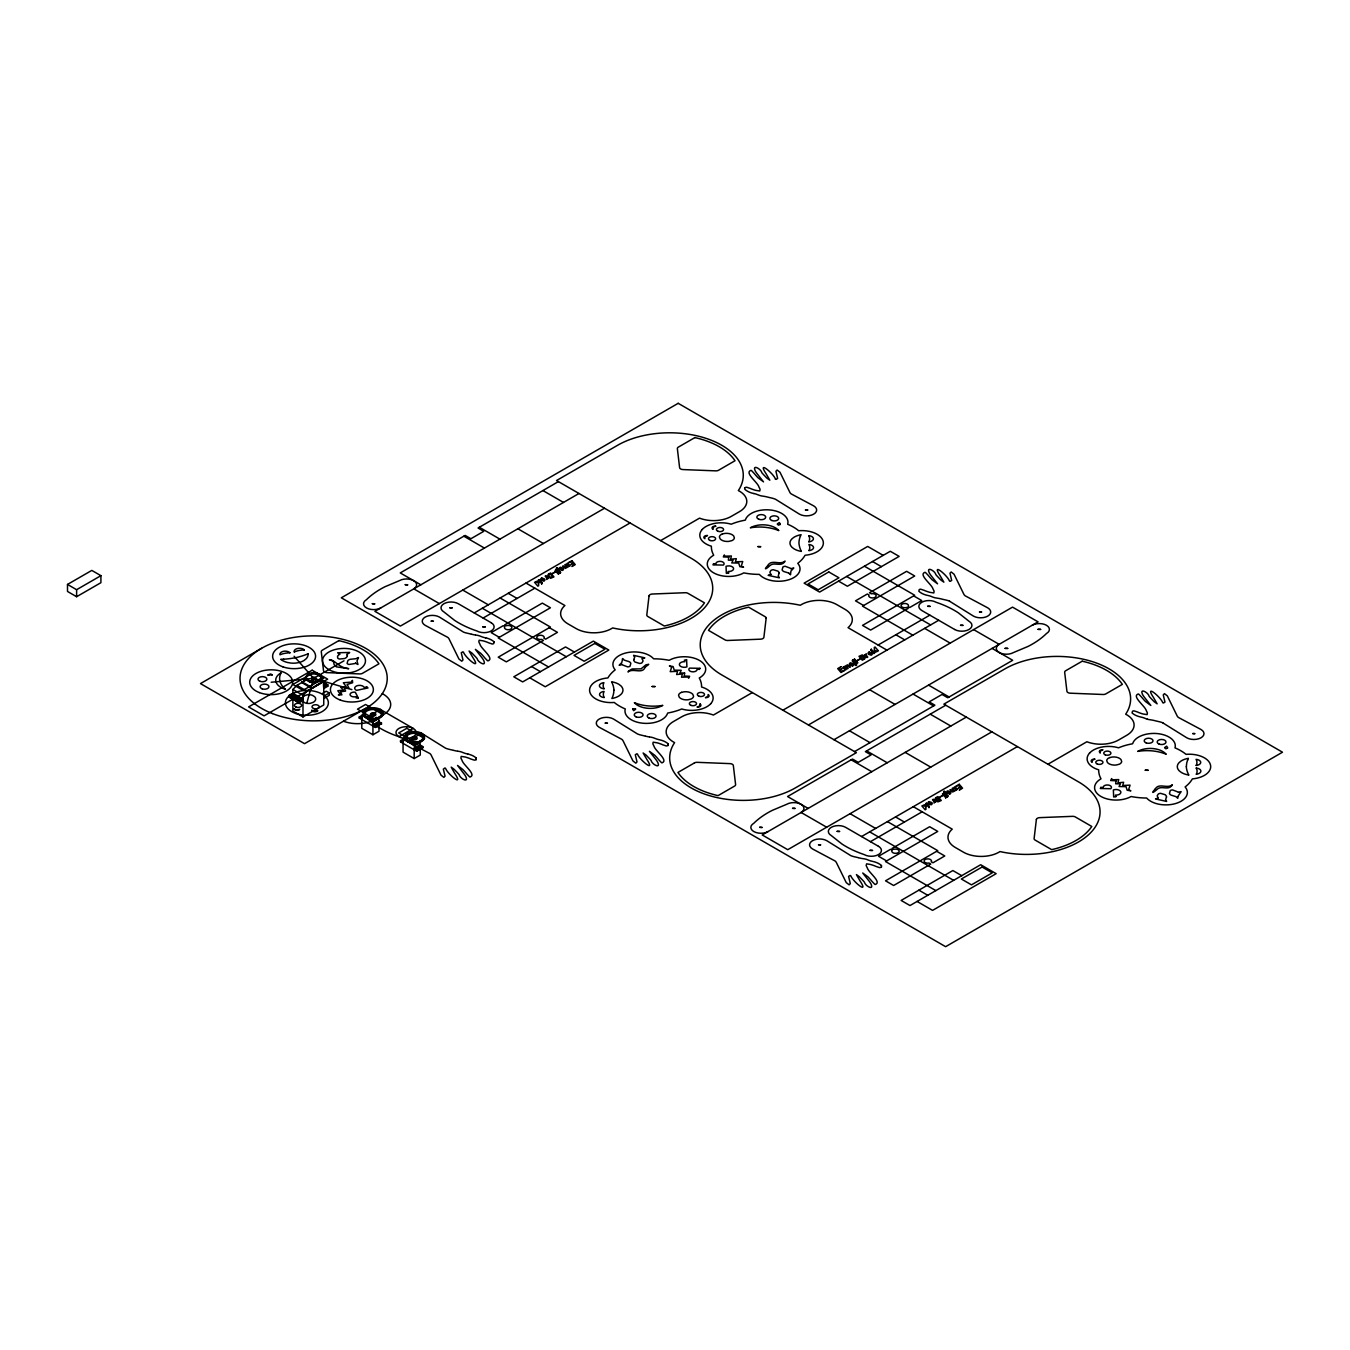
<?xml version="1.0" encoding="UTF-8"?>
<svg xmlns="http://www.w3.org/2000/svg" width="1350" height="1350" viewBox="0 0 1350 1350"><rect width="100%" height="100%" fill="white"/><g stroke="black" fill="none" stroke-linecap="round" stroke-linejoin="round"><path stroke-width="1.5" d="M635.681 708.952L632.678 708.666M777.279 524.154L778.545 525.167L780.3 524.441M1164.611 747.765L1165.86 748.794L1167.632 748.069M361.8 719.55L362.053 715.314L373.191 721.744L378.759 718.521L379.012 722.469L381.544 723.938L379.012 721.305L372.938 724.815L372.938 734.754L379.012 731.244L379.012 724.224M373.191 721.744L372.938 725.979L379.012 722.469L379.012 721.305M403.059 743.361L403.312 739.125L414.45 745.554L420.019 742.348L420.272 746.297L414.197 749.79L414.45 745.554M306.889 702.861L313.622 678.358L343.997 660.808M800.381 536.304L801.073 534.701A16.234 9.366 0 0 0 793.834 537.351L791.741 539.038A14.428 8.336 0 0 0 791.859 547.172L794.019 548.842A16.234 9.366 0 0 0 801.343 551.408A61.138 35.303 0 0 1 798.947 543.071A50.456 29.126 0 0 1 800.364 536.304M1187.696 759.932L1188.388 758.329A16.234 9.366 0 0 0 1181.149 760.961L1179.056 762.666A14.428 8.336 0 0 0 1179.191 770.799L1181.351 772.47A16.234 9.366 0 0 0 1188.658 775.018M535.731 581.715C540.911 578.981 537.806 585.984 538.684 585.697L537.857 586.17L534.533 582.272L535.663 582.154M877.196 651.51C872.876 654.142 874.868 648.641 874.26 647.494L875.087 647.021L878.428 650.919L877.298 651.054M923.046 805.326C928.378 802.609 925.003 809.696 925.999 809.308L925.172 809.798L921.847 805.899L922.978 805.764M568.89 566.443L565.397 568.384L562.697 566.021L566.308 567.169M844.071 666.748L847.597 664.824L850.264 667.187L846.737 665.921M956.154 790.172L952.678 791.994L950.012 789.632L953.623 790.796M541.755 579.083L543.864 579.758M560.402 568.316L562.511 568.991M852.525 664.909L850.449 664.267M871.138 654.193L869.113 653.501M929.07 802.71L931.179 803.385M947.734 791.944L949.843 792.602M543.797 580.112L541.738 579.487M562.477 569.312L560.385 568.704M850.466 663.879L852.592 664.588M869.13 653.113L871.239 653.822M931.129 803.722L929.053 803.064M949.776 792.956L947.7 792.298M568.401 565.971L565.633 564.317L564.806 564.789L566.376 566.679M844.526 667.237L847.311 668.874L848.138 668.402L846.585 666.546M955.716 789.598L952.965 787.928L952.138 788.417L953.539 790.054M320.372 679.624L323.747 681.564L323.747 704.953L302.991 716.934L292.866 711.096L292.866 689.462L296.916 685.361L307.209 679.421M302.991 716.934L302.991 695.301L307.041 691.217L323.747 681.564M777.533 523.783L779.304 522.534L780.283 524.053M635.428 709.408L633.639 710.657L632.661 709.138M1164.847 747.411L1166.619 746.162L1167.598 747.681M744.609 487.806L744.812 489.274A17.348 10.024 0 0 0 753.216 493.408L753.992 493.543M949.506 601.189L973.468 616.106A10.108 5.839 0 0 0 987.761 616.106A10.108 5.839 0 0 0 987.761 607.854L965.132 595.789A14.934 8.623 0 0 1 964.018 594.574L954.045 574.222L951.176 571.978L949.961 573.193L951.683 580.399L950.248 581.327A2.278 1.316 0 0 1 949.506 581.108C947.734 575.64 931.281 561.971 939.668 574.999A31.59 18.242 0 0 1 940.241 575.893L940.866 577.007A48.6 28.063 0 0 0 941.456 577.986L943.869 582.171L940.832 579.994A79.819 46.086 0 0 0 939.769 578.88L937.389 576.399A74.419 42.964 0 0 1 935.854 574.627C935.229 570.966 925.948 565.836 929.222 572.754A49.511 28.586 0 0 0 931.888 576.585L937.558 583.824L932.209 579.842A155.047 89.522 0 0 1 930.184 577.665L929.593 577.007A106.751 61.644 0 0 1 928.226 575.37L925.577 572.586A3.476 2.008 0 0 0 924.969 572.299C918.034 574.594 931.956 584.415 933.019 588.988A78.435 45.292 0 0 1 934.116 591.317L933.829 592.954L929.796 592.329A35.117 20.267 0 0 1 927.079 591.486L925.712 590.996A20.098 11.593 0 0 1 924.227 590.355L920.751 589.208A1.957 1.131 0 0 0 919.957 589.309A9.686 5.586 0 0 0 919.232 589.545L918.844 591.233A17.348 10.024 0 0 0 927.248 595.367L927.534 595.384M67.5 584.432L91.8 570.409L100.912 575.674L100.912 582.694L76.612 596.717L67.5 591.452L67.5 584.432L76.612 589.697L100.912 575.674M261.579 648.304L200.475 683.589L304.543 743.681L365.648 708.396M558.411 481.612L478.052 528.002L483.773 531.309L470.914 538.734L465.176 535.427L400.258 572.923L420.829 584.803M578.981 493.493L374.878 611.331L400.41 626.079L604.53 508.224M322.785 682.121L322.785 681.244L311.884 688.416L301.759 682.56L307.209 678.544M288.799 695.604L292.866 693.259L302.991 699.114L298.941 701.443L296.764 700.194L296.764 701.646L298.941 702.911L302.991 700.566L292.866 694.727L288.799 697.056L288.799 695.604L291.077 696.803A2.143 1.232 0 0 1 292.697 695.048A2.143 1.232 0 0 1 295.127 696.448A2.143 1.232 0 0 1 292.089 697.393L295.836 699.553A2.143 1.232 0 0 1 297.456 697.798A2.143 1.232 0 0 1 299.886 699.199A2.143 1.232 0 0 1 296.848 700.144L296.848 700.144M288.799 697.056L291.077 698.271A2.143 1.232 0 0 1 292.697 696.516A2.143 1.232 0 0 1 295.127 697.916A2.143 1.232 0 0 1 292.089 698.844L295.836 701.021A2.143 1.232 0 0 1 297.456 699.266A2.143 1.232 0 0 1 299.886 700.667A2.143 1.232 0 0 1 296.848 701.595L296.848 701.595M319.41 680.164L324.523 682.999A2.143 1.232 0 0 0 323.359 682.881M323.376 685.344A2.143 1.232 0 0 0 325.35 684.821A2.143 1.232 0 0 0 325.536 683.572L327.797 684.788L327.797 686.239L323.747 688.584M323.359 684.349A2.143 1.232 0 0 1 324.523 684.45L324.608 684.399M323.376 686.812A2.143 1.232 0 0 0 325.35 686.289A2.143 1.232 0 0 0 325.536 685.041L327.797 686.239M323.747 687.116L327.797 684.788M322.616 693.326L326.261 691.217L329.299 692.972L329.299 695.317L323.831 698.473M323.831 696.127L329.299 692.972M474.238 612.934L630.062 522.973M556.824 567.709L557.837 568.046M549.011 573.919L550.631 572.974L553.956 576.872L550.648 578.289L548.303 576.501A3.966 2.295 0 0 1 548.927 573.868M483.097 618.047L534.836 588.178M660.623 540.608L699.536 518.147A25.127 14.512 0 0 0 731.329 516.358L739.429 511.684A25.127 14.512 0 0 0 738.349 490.573A73.592 42.491 0 0 0 709.813 439.678A73.592 42.491 0 0 0 617.659 445.247L556.538 480.532L691.166 558.259A73.592 42.491 0 0 1 700.819 611.466A73.592 42.491 0 0 1 612.647 627.936A25.127 14.512 0 0 1 576.096 628.56L567.996 623.886A25.127 14.512 0 0 1 564.908 605.526L525.994 583.065M381.544 722.773L378.186 724.039L378.253 725.844L375.469 727.447L359.269 718.082L359.269 716.917L365.344 713.408M359.269 718.082L362.627 716.816M343.474 721.204A25.127 14.512 0 0 0 375.249 719.415L383.349 714.741A25.127 14.512 0 0 0 382.286 693.647M372.938 724.815L375.469 726.283C381.763 725.844 374.456 723.465 378.034 723.667M381.544 723.938L378.186 725.22M419.445 749.031L422.803 747.748L422.803 746.584L419.445 747.866L419.512 749.655L416.728 751.258L400.528 741.909L400.528 740.728L407.481 736.712M400.528 741.909L403.886 740.627L404.392 739.159M407.278 741.487L421.554 733.236L445.534 748.17A18.799 10.851 0 0 0 449.888 749.486L451.035 749.756A36.146 20.857 0 0 1 452.166 750.009L452.993 750.212M420.272 748.052L420.272 755.055L414.197 758.565L414.197 748.626L420.272 745.116L422.803 746.584M414.197 748.626L416.728 750.094C422.871 749.706 415.682 747.292 419.293 747.478M752.338 692.584L713.408 715.044A25.127 14.512 0 0 0 681.632 716.833L673.515 721.508A25.127 14.512 0 0 0 674.595 742.618A73.592 42.491 0 0 0 703.131 793.513A73.592 42.491 0 0 0 795.285 787.944L856.406 752.659L721.778 674.933A73.592 42.491 0 0 1 712.125 621.726A73.592 42.491 0 0 1 800.297 605.256A25.127 14.512 0 0 1 836.848 604.631L844.948 609.306A25.127 14.512 0 0 1 848.036 627.666L886.967 650.143M878.108 645.013L929.846 615.144M863.933 659.289L862.312 660.217L858.988 656.319L862.296 654.902L864.641 656.691A3.966 2.295 0 0 1 864.034 659.34M782.882 710.218L938.706 620.258M808.431 724.967L1012.534 607.129L1038.066 621.861L833.962 739.716M854.533 751.596L934.892 705.189L929.171 701.882L942.03 694.457L947.767 697.764L1012.686 660.285L992.115 648.405M945.726 705.223L865.367 751.629L871.104 754.92L858.229 762.362L852.508 759.054L787.573 796.534L808.161 808.414M966.313 717.103L762.193 834.941L787.742 849.69L991.845 731.852M861.57 836.544L1017.377 746.601M944.139 791.336L945.169 791.657M936.326 797.529L937.963 796.584L941.287 800.483L937.896 801.9L935.634 800.128M936.883 798.137L939.938 800.347L937.929 801.056L936.411 799.538M870.429 841.674L922.168 811.789M1047.938 764.235L1086.868 741.758A25.127 14.512 0 0 0 1118.644 739.969L1126.744 735.294A25.127 14.512 0 0 0 1125.681 714.201A73.592 42.491 0 0 0 1097.145 663.289A73.592 42.491 0 0 0 1004.974 668.858L943.869 704.143L1078.498 781.869A73.592 42.491 0 0 1 1088.151 835.093A73.592 42.491 0 0 1 999.979 851.563A25.127 14.512 0 0 1 963.427 852.171L955.327 847.496A25.127 14.512 0 0 1 952.239 829.153L913.309 806.676M536.439 581.985L538.228 583.048M876.471 651.223L874.749 650.211M923.771 805.596L925.543 806.676M363.774 716.074L362.559 715.028L362.559 716.192M562.309 570.426L559.727 569.464A3.139 1.823 0 0 1 560.385 567.219L563.153 568.164A3.139 1.823 0 0 1 562.494 570.409M869.181 652.05L871.881 652.961A3.139 1.823 0 0 1 871.222 655.206L868.455 654.261A3.139 1.823 0 0 1 869.113 652.016M949.624 794.036L947.042 793.074A3.139 1.823 0 0 1 947.717 790.83L950.484 791.792A3.139 1.823 0 0 1 949.809 794.036M541.806 578.036L544.506 578.947A3.139 1.823 0 0 1 543.831 581.192L541.08 580.23A3.139 1.823 0 0 1 541.738 577.986M852.373 665.989L849.791 665.027A3.139 1.823 0 0 1 850.449 662.783L853.217 663.727A3.139 1.823 0 0 1 852.559 665.989M929.121 801.647L931.821 802.558A3.139 1.823 0 0 1 931.162 804.803L928.395 803.858A3.139 1.823 0 0 1 929.053 801.596M476.263 759.628L476.179 758.126M668.216 745.436L668.132 743.917M476.061 759.712L475.926 759.763A9.686 5.586 0 0 1 475.065 760.033A1.957 1.131 0 0 1 474.289 760.151L470.796 759.004A20.098 11.593 0 0 0 469.327 758.362L467.944 757.856A35.117 20.267 0 0 0 465.227 757.013L461.211 756.405L460.907 758.042A78.435 45.292 0 0 0 462.021 760.354C463.084 764.927 476.989 774.765 470.053 777.043A3.476 2.008 0 0 1 469.446 776.756L466.813 773.989A106.751 61.644 0 0 0 465.446 772.352L464.856 771.694A155.047 89.522 0 0 0 462.831 769.5L457.532 765.45L463.151 772.774A49.511 28.586 0 0 1 465.818 776.604C469.074 783.523 459.81 778.376 459.186 774.714A74.419 42.964 0 0 0 457.633 772.959L455.254 770.479A79.819 46.086 0 0 1 454.191 769.348L451.204 767.138L453.566 771.356A48.6 28.063 0 0 1 454.157 772.352L454.798 773.466A31.59 18.242 0 0 0 455.372 774.36C463.674 787.32 447.356 773.786 445.517 768.251A2.278 1.316 0 0 0 444.791 768.015L443.34 769.146L445.061 776.149L443.863 777.381L440.994 775.136L431.004 754.785A14.934 8.623 0 0 0 429.907 753.553L411.919 744.171M668.031 745.504L667.811 745.571A9.686 5.586 0 0 1 667.035 745.841A1.957 1.131 0 0 1 666.242 745.959L662.749 744.795A20.098 11.593 0 0 0 661.281 744.171L659.914 743.664A35.117 20.267 0 0 0 657.18 742.821L653.164 742.196L652.877 743.833A78.435 45.292 0 0 0 653.974 746.162C655.087 750.803 668.891 760.472 662.006 762.851A3.476 2.008 0 0 1 661.399 762.564L658.766 759.78A106.751 61.644 0 0 0 657.399 758.16L656.809 757.485A155.047 89.522 0 0 0 654.784 755.308L649.434 751.326L655.121 758.565A49.511 28.586 0 0 1 657.771 762.396C661.028 769.314 651.763 764.167 651.139 760.523A74.419 42.964 0 0 0 649.603 758.751L647.207 756.27A79.819 46.086 0 0 1 646.161 755.156L643.123 752.979L645.519 757.164A48.6 28.063 0 0 1 646.127 758.143L646.751 759.257A31.59 18.242 0 0 0 647.325 760.151C655.627 773.111 639.326 759.577 637.47 754.042A2.278 1.316 0 0 0 636.744 753.823L635.31 754.751L637.014 761.957L635.816 763.172L632.947 760.928L622.958 740.593A14.934 8.623 0 0 0 621.861 739.361L599.231 727.296A10.108 5.839 0 0 1 599.231 719.044A10.108 5.839 0 0 1 613.524 719.044L637.487 733.961A18.799 10.851 0 0 0 641.858 735.278L643.005 735.548A36.146 20.857 0 0 1 644.119 735.817L644.946 736.02M881.314 867.173L881.179 867.206A9.686 5.586 0 0 1 880.318 867.493A1.957 1.131 0 0 1 879.525 867.611L876.049 866.464A20.098 11.593 0 0 0 874.564 865.823L873.197 865.316A35.117 20.267 0 0 0 870.463 864.472L866.632 863.831L866.16 865.502A78.435 45.292 0 0 0 867.257 867.814C868.337 872.421 882.225 882.174 875.289 884.503A3.476 2.008 0 0 1 874.682 884.216L872.049 881.432A106.751 61.644 0 0 0 870.683 879.812L870.092 879.154A155.047 89.522 0 0 0 868.067 876.96L862.717 872.994L868.404 880.234A49.511 28.586 0 0 1 871.054 884.064C874.311 890.983 865.046 885.836 864.422 882.174A74.419 42.964 0 0 0 862.886 880.419L860.49 877.939A79.819 46.086 0 0 1 859.444 876.808L856.44 874.597L858.803 878.816A48.6 28.063 0 0 1 859.41 879.812L860.034 880.926A31.59 18.242 0 0 0 860.608 881.82C868.809 894.746 852.66 881.263 850.753 875.711A2.278 1.316 0 0 0 850.028 875.475L848.593 876.42L850.314 883.609L849.099 884.841L846.231 882.596L836.241 862.245A14.934 8.623 0 0 0 835.144 861.013L812.514 848.947A10.108 5.839 0 0 1 812.514 840.696A10.108 5.839 0 0 1 826.808 840.696L850.77 855.63A18.799 10.851 0 0 0 855.141 856.946L856.288 857.216A36.146 20.857 0 0 1 857.402 857.469L858.229 857.672M881.567 867.071L881.415 865.586M744.998 487.671L745.2 487.586A9.686 5.586 0 0 1 745.926 487.35A1.957 1.131 0 0 1 746.702 487.249L750.195 488.396A20.098 11.593 0 0 0 751.663 489.038L753.047 489.527A35.117 20.267 0 0 0 755.764 490.371L759.78 490.995L760.084 489.358A78.435 45.292 0 0 0 758.97 487.046C757.907 482.456 744.002 472.635 750.938 470.357A3.476 2.008 0 0 1 751.545 470.627L754.178 473.411A106.751 61.644 0 0 0 755.544 475.048L756.135 475.706A155.047 89.522 0 0 0 758.16 477.883L763.509 481.866L757.839 474.626A49.511 28.586 0 0 1 755.173 470.796C751.916 463.877 761.181 469.024 761.805 472.669A74.419 42.964 0 0 0 763.358 474.441L765.737 476.921A79.819 46.086 0 0 1 766.8 478.052L769.837 480.212L767.424 476.027A48.6 28.063 0 0 1 766.834 475.048L766.192 473.934A31.59 18.242 0 0 0 765.619 473.04C757.266 460.029 773.668 473.631 775.474 479.149M378.253 725.844L376.802 725.186L378.034 724.832M418.888 748.153L419.512 749.655M418.888 749.334L418.061 748.794L419.293 748.642M271.181 682.239L313.622 678.358L351.894 689.614M283.601 659.205L280.749 659.323A16.234 9.366 0 0 0 287.381 662.462L290.841 663.069A14.428 8.336 0 0 0 304.155 660.403L306.214 658.699A16.234 9.366 0 0 0 308.087 653.873M475.656 635.023L477.394 635.31A10.277 5.94 0 0 1 478.845 635.664L479.706 635.951A31.995 18.478 0 0 1 480.819 636.373L482.693 637.099A16.993 9.821 0 0 0 484.92 637.689L485.663 637.858M649.688 736.982L651.442 737.269A10.277 5.94 0 0 1 652.894 737.623L653.737 737.91A31.995 18.478 0 0 1 654.868 738.332L656.724 739.041A16.993 9.821 0 0 0 658.952 739.648L659.711 739.817A17.348 10.024 0 0 1 668.216 743.901M457.734 751.174L459.472 751.461A10.277 5.94 0 0 1 460.924 751.815L461.784 752.102A31.995 18.478 0 0 1 462.898 752.541L464.771 753.249A16.993 9.821 0 0 0 466.999 753.84L467.758 754.026M412.138 740.188L412.037 740.171A2.717 1.586 0.5 0 0 412.341 740.441M471.454 634.196L471.994 634.331A22.984 13.264 0 0 0 475.065 634.939M645.486 736.155L646.042 736.29A22.984 13.264 0 0 0 649.097 736.898M453.532 750.347L454.089 750.482A22.984 13.264 0 0 0 457.144 751.106M858.786 857.807L859.326 857.942A22.984 13.264 0 0 0 862.38 858.566L864.726 858.921A10.277 5.94 0 0 1 866.177 859.275L867.021 859.562A31.995 18.478 0 0 1 868.151 860.001L870.007 860.709A16.993 9.821 0 0 0 872.235 861.3L872.994 861.486A17.348 10.024 0 0 1 881.499 865.552M470.914 634.061L470.087 633.859A36.146 20.857 0 0 0 468.956 633.589L467.809 633.336A18.799 10.851 0 0 1 463.404 632.053L439.476 617.085A10.108 5.839 0 0 0 425.183 617.085A10.108 5.839 0 0 0 425.183 625.337L447.829 637.403A14.934 8.623 0 0 1 448.926 638.634L458.916 658.969L461.784 661.213L462.983 659.998L461.261 652.792L462.696 651.864A2.278 1.316 0 0 1 463.438 652.101C465.244 657.551 481.646 671.237 473.293 658.192A31.59 18.242 0 0 1 472.719 657.298L472.078 656.184A48.6 28.063 0 0 0 471.487 655.206L469.074 651.021L472.112 653.197A79.819 46.086 0 0 0 473.175 654.311L475.554 656.792A74.419 42.964 0 0 1 477.107 658.564C477.714 662.226 486.996 667.356 483.722 660.437A49.511 28.586 0 0 0 481.072 656.623L475.386 649.367L480.752 653.349A155.047 89.522 0 0 1 482.777 655.526L483.351 656.201A106.751 61.644 0 0 1 484.734 657.821L487.367 660.606A3.476 2.008 0 0 0 487.974 660.892C494.91 658.597 481.005 648.776 479.925 644.203A78.435 45.292 0 0 1 478.828 641.874L479.132 640.237L483.148 640.862A35.117 20.267 0 0 1 485.865 641.706L487.249 642.212A20.098 11.593 0 0 1 488.717 642.836L492.21 644.001A1.957 1.131 0 0 0 492.986 643.883A9.686 5.586 0 0 0 493.712 643.646L494.1 641.959M1147.382 719.196L1146.521 718.909A31.995 18.478 0 0 1 1145.408 718.487L1143.551 717.761A16.993 9.821 0 0 0 1141.324 717.171L1140.564 716.985A17.348 10.024 0 0 1 1132.059 712.918L1132.515 711.214A9.686 5.586 0 0 1 1133.241 710.977A1.957 1.131 0 0 1 1134.034 710.859L1137.51 712.007A20.098 11.593 0 0 0 1138.995 712.648L1140.362 713.154A35.117 20.267 0 0 0 1143.079 713.998L1147.112 714.606L1147.399 712.969A78.435 45.292 0 0 0 1146.302 710.657C1145.239 706.084 1131.317 696.246 1138.253 693.967A3.476 2.008 0 0 1 1138.86 694.254L1141.509 697.039A106.751 61.644 0 0 0 1142.876 698.659L1143.467 699.334A155.047 89.522 0 0 0 1145.492 701.511L1150.841 705.476L1145.154 698.237A49.511 28.586 0 0 1 1142.505 694.423C1139.248 687.487 1148.513 692.634 1149.137 696.296A74.419 42.964 0 0 0 1150.672 698.068L1153.052 700.549A79.819 46.086 0 0 1 1154.115 701.663L1157.153 703.839L1154.739 699.654A48.6 28.063 0 0 1 1154.149 698.676L1153.524 697.545A31.59 18.242 0 0 0 1152.951 696.651C1144.564 683.606 1161.034 697.342 1162.789 702.759A2.278 1.316 0 0 0 1163.531 702.996L1164.966 702.067L1163.244 694.862L1164.459 693.647L1167.328 695.891L1177.301 716.226A14.934 8.623 0 0 0 1178.415 717.458L1201.044 729.523A10.108 5.839 0 0 1 1201.044 737.775A10.108 5.839 0 0 1 1186.751 737.775L1162.789 722.858M712.716 529.149L712.884 529.251A4.607 2.649 0 0 1 715.669 526.196M1100.031 752.777L1100.216 752.861A4.607 2.649 0 0 1 1102.984 749.807A3.088 1.789 0 0 0 1099.778 750.651A3.088 1.789 0 0 0 1100.132 752.726M700.228 704.042L700.059 703.941A4.607 2.649 0 0 1 697.292 706.995M883.187 555.373L867.696 546.429L804.111 583.149L819.602 592.076L890.291 551.273L899.151 556.386L847.395 586.254L838.553 581.141M872.522 561.533L881.381 566.646M864.422 566.207L914.726 595.266L862.515 625.404L870.615 630.079L908.246 608.361L906.677 607.449A3.696 2.143 0 0 1 901.159 606.032A3.696 2.143 0 0 1 905.31 603.501A3.696 2.143 0 0 1 908.061 606.606L909.681 607.534L921.746 600.564L913.646 595.89M973.603 629.589L999.152 644.338M846.653 576.467L930.606 624.932M924.649 628.374L950.181 643.123M863.612 605.526L855.512 600.834L867.324 594.017L869.029 594.996A3.696 2.143 0 0 0 871.948 597.915A3.696 2.143 0 0 0 876.15 595.586A3.696 2.143 0 0 0 871.239 593.781L869.484 592.768L906.626 571.32L914.726 575.994L862.515 606.15L912.836 635.192M895.877 634.77L904.736 639.883M928.53 685.108L949.101 696.988M913.039 694.052L933.609 705.932M542.919 490.556L563.49 502.436M930.251 714.167L950.822 726.047M869.535 689.681L895.067 704.43M517.877 528.778L543.409 543.51M905.192 752.389L930.741 767.138M849.454 730.772L870.024 742.652M479.334 527.259L499.905 539.139M866.649 750.887L887.237 762.767M463.843 536.203L484.414 548.083M851.175 759.814L871.746 771.694M508.224 593.325L517.067 598.438M895.539 816.936L904.399 822.049M500.108 597.999L550.429 627.041L498.218 657.197L506.318 661.871L543.459 640.423L541.721 639.411A3.696 2.143 0 0 1 536.794 637.605A3.696 2.143 0 0 1 540.996 635.276A3.696 2.143 0 0 1 543.915 638.196L545.619 639.174L557.449 632.357L549.349 627.683M887.439 821.61L937.761 850.669L885.533 880.808L893.632 885.499L930.791 864.051L929.036 863.038A3.696 2.143 0 0 1 924.109 861.233A3.696 2.143 0 0 1 928.327 858.904A3.696 2.143 0 0 1 931.23 861.806L932.934 862.802L944.764 855.967L936.664 851.293M574.408 652.05L565.549 646.937L513.793 676.806L522.653 681.919L593.342 641.115L608.833 650.059L545.248 686.762L529.757 677.818M961.723 875.661L952.864 870.548L901.125 900.433L909.984 905.546L980.674 864.726L996.165 873.669L932.563 910.389L917.089 901.446M462.763 590.068L488.295 604.817M850.078 813.696L875.627 828.444M482.338 608.259L566.308 656.724M869.67 831.87L953.623 880.352M499.298 637.301L491.197 632.627L503.263 625.658L504.883 626.602A3.696 2.143 0 0 0 507.651 629.708A3.696 2.143 0 0 0 511.802 627.159A3.696 2.143 0 0 0 506.267 625.742L504.697 624.847L542.329 603.112L550.429 607.787L498.218 637.942L548.539 666.984M886.629 860.929L878.529 856.254L890.595 849.285L892.215 850.213A3.696 2.143 0 0 0 894.966 853.318A3.696 2.143 0 0 0 899.117 850.787A3.696 2.143 0 0 0 893.599 849.369L892.013 848.458L929.661 826.723L937.761 831.414L885.533 861.553L935.854 890.612M413.809 588.853L439.341 603.602M801.124 812.481L826.656 827.212M531.579 666.546L540.422 671.659M918.894 890.173L927.754 895.286M383.349 714.741L365.58 704.481L357.48 709.155L375.249 719.415M319.41 679.286L322.785 681.244M417.082 744.458L422.803 747.748M301.759 681.683L311.884 687.538M359.269 716.917L361.8 718.386L361.8 728.325L372.938 734.754M400.528 740.728L403.059 742.196L403.059 752.136L414.197 758.565M296.916 685.361L307.041 691.217M292.866 689.462L302.991 695.301M348.553 668.638L336.369 666.849L334.192 664.706L333.416 661.534L330.48 659.981A7.206 4.168 0 0 0 329.349 659.796L329.349 659.796A11.188 6.463 0 0 1 331.121 659.762C337.719 663.036 339.981 667.744 348.57 668.655M294.114 656.252L313.622 678.358M865.721 654.666L864.523 654.784L866.903 657.568L867.763 657.079L866.211 655.189M863.865 657.264L862.346 655.763L860.338 656.454L863.392 658.682A2.194 1.266 0 0 0 863.966 657.248M855.461 664.622L852.829 661.534L853.656 661.061L856.373 664.234A1.89 1.097 0 0 1 856.187 665.516L855.107 665.162M956.306 789.581L957.454 789.48L955.091 786.712L954.264 787.185L955.817 789.024M843.969 667.237L842.805 667.322L845.184 670.106L846.011 669.634L844.476 667.828M944.798 792.18L947.43 795.268L946.603 795.758L943.903 792.568A1.89 1.097 0 0 1 944.072 791.303M934.554 802.136L935.736 802.018L933.373 799.251L932.496 799.74L934.065 801.63M568.485 565.397L566.933 563.558L567.759 563.085L570.139 565.869L568.974 565.971M557.483 568.569L560.115 571.658L559.288 572.13L556.571 568.958A1.89 1.097 0 0 1 556.757 567.675M547.222 578.526L548.421 578.408L546.041 575.623L545.181 576.129L546.733 578.019M788.771 573.075L783.675 571.472A7.02 4.05 0 0 1 782.106 569.919L782.916 566.966A3.544 2.042 0 0 1 785.261 566.291L790.408 568.266A7.121 4.101 0 0 1 790.779 568.789A13.449 7.762 0 0 1 793.783 567.979L790.931 571.101L790.492 574.611M311.85 710.319L311.884 710.471A3.088 1.789 0 0 0 314.752 711.788A3.088 1.789 0 0 0 317.841 710.741A4.607 2.649 0 0 1 311.884 710.319M779.102 572.788L778.241 576.112A10.547 6.092 0 0 1 779.304 577.817L768.15 575.336A13.449 7.762 0 0 1 771.086 574.442M420.272 745.116L420.272 746.297M420.019 748.187L420.019 749.351M416.728 750.094L416.728 751.258M411.666 741.758L411.666 743.951M403.312 739.125L403.312 740.289M377.679 724.342L377.679 725.507M375.469 726.283L375.469 727.447M370.406 717.795L370.406 720.141M369.461 717.795L369.461 717.508A3.932 2.278 0 0 0 373.309 720.799A3.932 2.278 0 0 0 376.633 717.424M362.053 715.314L362.053 716.479M325.62 683.522L325.62 684.99M325.536 683.572L325.536 685.041M324.608 682.948L324.523 684.45M298.941 701.443L298.941 702.911M295.836 699.553L295.836 701.021M295.751 699.604L295.751 701.072M292.089 697.393L291.988 698.895M291.077 696.803L291.077 698.271M290.976 696.853L290.976 698.321M76.612 589.697L76.612 596.717M315.681 681.041A2.143 1.232 0 0 1 315.242 681.497M312.593 681.784A2.143 1.232 0 0 1 311.563 681.041M368.938 717.508A1.789 1.029 0 0 0 370.642 717.947A3.932 2.278 0 0 1 370.086 717.576M376.448 717.474A3.932 2.278 0 0 1 375.975 717.795M418.298 741.876A3.932 2.278 0 0 1 414.349 744.609A3.932 2.278 0 0 1 410.636 741.774M416.677 741.876A3.932 2.278 0 0 1 415.26 742.23M413.64 742.23A3.932 2.278 0 0 1 412.206 741.876M294.368 651.932A17.145 9.889 0 0 1 304.223 649.958M294.233 651.932A5.417 3.122 0 0 1 297.793 648.439A5.417 3.122 0 0 1 304.341 649.924M289.862 652.826A17.145 9.889 0 0 0 280.007 654.784A5.417 3.122 0 0 1 283.433 651.308A5.417 3.122 0 0 1 289.98 652.792M295.11 657.754A50.456 29.126 0 0 1 283.601 659.205M308.053 653.839A61.138 35.303 0 0 1 295.161 657.838M355.539 663.137A13.449 7.762 0 0 0 357.952 664.453L356.974 660.943L358.493 657.551A10.547 6.092 0 0 0 356.029 658.699L350.291 659.273A7.02 4.05 0 0 0 347.946 660.454L347.085 663.407A3.544 2.042 0 0 0 348.941 664.47L354.898 663.559A7.121 4.101 0 0 0 355.556 663.12M467.775 753.992A17.348 10.024 0 0 1 476.263 758.092M413.691 588.921A10.108 5.839 0 0 0 413.691 580.669A10.108 5.839 0 0 0 399.398 580.669L384.851 586.794A90.096 52.009 0 0 0 366.474 599.67A10.108 5.839 0 0 0 366.491 607.922A10.108 5.839 0 0 0 380.767 607.922M485.696 637.824A17.348 10.024 0 0 1 494.184 641.942M775.474 479.149A2.278 1.316 0 0 0 776.199 479.368L777.634 478.44L775.929 471.234L777.127 470.019L779.996 472.264L789.986 492.615A14.934 8.623 0 0 0 791.083 493.847L813.712 505.896A10.108 5.839 0 0 1 813.712 514.148A10.108 5.839 0 0 1 799.436 514.148L775.457 499.23A18.799 10.851 0 0 0 771.103 497.914L769.956 497.644A36.146 20.857 0 0 1 768.825 497.391L766.901 496.901A22.984 13.264 0 0 0 763.847 496.294L761.518 495.923A10.277 5.94 0 0 1 760.067 495.568L759.206 495.281A31.995 18.478 0 0 1 758.092 494.859L756.219 494.151A16.993 9.821 0 0 0 753.992 493.543M790.492 574.594A10.547 6.092 0 0 1 788.805 573.075M771.086 574.459A7.121 4.101 0 0 1 770.597 573.952L769.871 572.147L770.968 570.409A3.544 2.042 0 0 1 773.314 569.734L777.887 571.134A7.02 4.05 0 0 1 779.102 572.788M712.817 529.099A3.088 1.789 0 0 1 712.446 527.04A3.088 1.789 0 0 1 715.719 526.179M778.596 530.516A32.906 19.001 0 0 0 750.347 527.783A17.736 10.243 0 0 1 778.714 530.483M808.768 535.731A17.145 9.889 0 0 1 808.869 541.755M808.785 535.663A5.417 3.122 0 0 1 813.409 538.717A5.417 3.122 0 0 1 808.886 541.839M999.253 644.271A10.108 5.839 0 0 0 999.253 652.523A10.108 5.839 0 0 0 1013.546 652.523L1028.109 646.397A90.096 52.009 0 0 0 1046.469 633.521A10.108 5.839 0 0 0 1046.469 625.269A10.108 5.839 0 0 0 1032.176 625.269M928.041 595.502A16.993 9.821 0 0 1 930.285 596.092L932.124 596.818A31.995 18.478 0 0 0 933.238 597.24L934.099 597.527A10.277 5.94 0 0 0 935.55 597.881L937.879 598.269A22.984 13.264 0 0 1 940.95 598.86L942.857 599.333A36.146 20.857 0 0 0 943.987 599.602L945.152 599.856A18.799 10.851 0 0 1 949.556 601.155M700.144 704.092A3.088 1.789 0 0 1 700.498 706.151A3.088 1.789 0 0 1 697.241 707.029M662.597 705.409A32.906 19.001 0 0 1 634.348 702.675A17.736 10.243 0 0 0 662.681 705.459M613.845 690.12A50.456 29.126 0 0 1 612.596 696.887L611.888 698.49A16.234 9.366 0 0 0 619.127 695.858L621.202 694.153A14.428 8.336 0 0 0 621.084 686.019L618.924 684.349A16.234 9.366 0 0 0 611.601 681.801A61.138 35.303 0 0 1 613.997 690.12M604.176 697.461A17.145 9.889 0 0 1 604.091 691.436A5.417 3.122 0 0 0 599.535 694.474A5.417 3.122 0 0 0 604.159 697.545M604.041 688.686A17.145 9.889 0 0 1 603.939 682.661A5.417 3.122 0 0 0 599.4 685.699A5.417 3.122 0 0 0 604.024 688.77M801.006 812.548A10.108 5.839 0 0 0 801.006 804.296A10.108 5.839 0 0 0 786.712 804.296L772.166 810.422A90.096 52.009 0 0 0 753.789 823.281A10.108 5.839 0 0 0 753.806 831.549A10.108 5.839 0 0 0 768.099 831.549M1147.382 719.196A10.277 5.94 0 0 0 1148.833 719.55L1151.162 719.921A22.984 13.264 0 0 1 1154.233 720.512L1156.14 721.001A36.146 20.857 0 0 0 1157.271 721.254L1158.435 721.524A18.799 10.851 0 0 1 1162.839 722.807M1165.928 754.127A32.906 19.001 0 0 0 1137.679 751.41A17.736 10.243 0 0 1 1166.046 754.093M1186.431 766.682A50.456 29.126 0 0 1 1187.679 759.932M1188.743 775.018A61.138 35.303 0 0 1 1186.279 766.699M1196.184 765.383A17.145 9.889 0 0 0 1196.083 759.358A5.417 3.122 0 0 1 1200.724 762.345A5.417 3.122 0 0 1 1196.218 765.45M1196.235 768.133A17.145 9.889 0 0 1 1196.336 774.158M1196.252 768.049A5.417 3.122 0 0 1 1200.876 771.12A5.417 3.122 0 0 1 1196.353 774.225M546.919 578.458A1.806 1.046 0 0 1 546.699 579.487M866.025 654.75A1.806 1.046 0 0 1 866.261 653.704M936.309 799.571A2.194 1.266 0 0 1 936.866 798.12M934.234 802.069A1.806 1.046 0 0 1 934.014 803.098M935.55 800.145A3.966 2.295 0 0 1 936.242 797.479M652.117 686.509L654.986 686.559L652.117 686.509M757.958 546.632L760.826 546.699L757.958 546.564M1145.272 770.242L1148.158 770.31L1145.272 770.242M622.536 659.391L621.726 662.631L619.161 665.229A13.449 7.762 0 0 0 622.181 664.419A7.121 4.101 0 0 0 622.536 664.942L627.699 666.9A3.544 2.042 0 0 0 630.028 666.225L630.838 663.272A7.02 4.05 0 0 0 629.286 661.719L624.173 660.116A10.547 6.092 0 0 0 622.468 658.597L622.536 659.391M1177.757 796.669L1177.824 798.238A10.547 6.092 0 0 1 1176.12 796.702L1170.99 795.099A7.02 4.05 0 0 1 1169.438 793.53L1170.231 790.594A3.544 2.042 0 0 1 1172.576 789.919L1177.723 791.876A7.121 4.101 0 0 1 1178.111 792.399A13.449 7.762 0 0 1 1181.115 791.589L1177.757 796.669M633.774 659.593L633.859 660.403A7.02 4.05 0 0 0 635.074 662.057L639.63 663.458A3.544 2.042 0 0 0 641.976 662.799L643.072 661.044L642.364 659.239A7.121 4.101 0 0 0 641.858 658.749A13.449 7.762 0 0 0 644.794 657.855L633.623 655.358A10.547 6.092 0 0 0 634.736 657.079L633.774 659.593M1166.518 796.956L1165.556 799.74A10.547 6.092 0 0 1 1166.636 801.428L1155.533 798.947A13.449 7.762 0 0 1 1158.401 798.053A7.121 4.101 0 0 1 1157.912 797.58L1157.186 795.774L1158.3 794.019A3.544 2.042 0 0 1 1160.646 793.344L1165.202 794.745A7.02 4.05 0 0 1 1166.417 796.416L1166.518 796.956M372.347 603.737L374.912 603.855L372.364 603.636M405.253 584.736L407.835 584.854L405.287 584.634M431.224 621.169L433.434 621.202L431.241 621.118M449.82 607.77L452.385 607.821L449.82 607.719M482.726 626.771L485.308 626.822L482.726 626.771M605.273 723.127L607.483 723.161L605.273 723.077M759.662 827.364L762.244 827.466L759.696 827.263M805.477 509.979L807.688 510.03L805.477 509.979M792.585 808.363L795.15 808.414L792.585 808.312M818.556 844.779L820.766 844.83L818.556 844.729M837.135 831.381L839.717 831.448L837.152 831.33M870.041 850.382L872.623 850.449L870.058 850.331M927.653 606.319L930.217 606.369L927.653 606.268M960.559 625.32L963.141 625.371L960.576 625.269M979.509 611.938L981.72 612.039L979.526 611.854M1005.109 648.354L1007.691 648.405L1005.109 648.354M1038.032 629.336L1040.614 629.404L1038.032 629.336M1192.793 733.607L1195.003 733.641L1192.809 733.556M347.389 655.678L346.68 657.18A7.02 4.05 0 0 1 344.604 658.53L339.508 659.036A3.544 2.042 0 0 1 337.652 657.956L337.567 656.1L339.238 654.514A7.121 4.101 0 0 1 339.981 654.142A13.449 7.762 0 0 1 337.702 652.759L349.65 652.455A10.547 6.092 0 0 1 347.659 653.873L346.731 654.328L347.389 655.678M649.046 595.941L646.802 614.891A3.578 2.059 0 0 0 647.831 616.494L664.318 626.012A70.014 40.416 0 0 0 704.464 602.842L687.96 593.325A3.578 2.059 0 0 0 685.192 592.717L652.371 594.017A3.578 2.059 0 0 0 649.046 595.941M766.142 618.3L763.898 637.251A3.578 2.059 0 0 1 760.573 639.174L727.751 640.474A3.578 2.059 0 0 1 724.984 639.866L708.497 630.349A70.014 40.416 0 0 1 748.626 607.179L765.112 616.697A3.578 2.059 0 0 1 766.142 618.3M1036.378 819.568L1034.117 838.502A3.578 2.059 0 0 0 1035.163 840.105L1051.65 849.639A70.014 40.416 0 0 0 1091.779 826.47L1075.292 816.936A3.578 2.059 0 0 0 1072.507 816.345L1039.703 817.644A3.578 2.059 0 0 0 1036.378 819.568M684.619 673.042L684.197 676.063L689.631 676.266L688.618 678.24L688.044 677.008L681.548 677.211L682.391 673.954L676.62 674.528L677.548 671.321L670.208 671.659L671.659 667.102L669.381 665.972L673.093 666.546L674.258 670.157L681.21 670.275L679.86 672.958L684.619 673.042M728.764 557.128L728.342 560.149L733.084 560.233L731.734 562.916L738.703 563.051L739.851 566.646L743.563 567.236L741.285 566.089L742.736 561.533L735.396 561.87L736.324 558.664L730.569 559.237L731.413 555.981L724.899 556.183L724.342 554.951L723.313 556.926L728.764 557.128M1116.079 780.756L1115.657 783.776L1120.416 783.861L1119.049 786.527L1126.018 786.662L1127.183 790.256L1130.895 790.847L1128.6 789.716L1130.068 785.143L1122.728 785.498L1123.639 782.274L1117.884 782.848L1118.728 779.591L1112.231 779.811L1111.658 778.579L1110.628 780.536L1116.079 780.756M272.261 674.865L267.688 675.101L270.641 673.954L272.261 674.865M645.148 667.237C642.583 674.224 633.589 668.284 628.746 671.473A7.206 4.168 0 0 0 628.071 672.03L628.071 672.03A11.188 6.463 0 0 1 628.577 671.051L632.087 668.976L641.064 668.858L645.958 664.808L648.742 664.318L645.148 667.237M767.914 565.414C763.273 570.324 765.855 569.481 769.888 565.633C773.888 561.651 780.722 566.933 784.367 562.157A11.188 6.463 0 0 0 785.042 561.094L784.89 561.161A7.206 4.168 0 0 1 784.198 561.718C779.338 564.891 771.221 559.204 767.914 565.414M1155.246 789.024C1150.824 793.699 1152.63 793.311 1156.933 789.548C1160.797 785.042 1167.969 790.661 1171.682 785.767A11.188 6.463 0 0 0 1172.357 784.721L1172.205 784.789A7.206 4.168 0 0 1 1171.53 785.346C1166.67 788.501 1158.536 782.814 1155.246 789.024M713.576 563.76L712.952 564.891L723.414 565.076A4.134 2.396 0 0 0 720.934 561.414A4.134 2.396 0 0 0 715.888 564.064L713.576 563.76M699.992 668.317L699.367 669.431L697.072 669.127A4.134 2.396 0 0 1 692.027 671.777A4.134 2.396 0 0 1 689.529 668.115L699.992 668.317M1100.908 787.371L1100.284 788.501L1110.746 788.704A4.134 2.396 0 0 0 1108.249 785.025A4.134 2.396 0 0 0 1103.203 787.691L1100.908 787.371M352.418 680.484L351.287 682.104L343.322 682.746L346.224 686.661L340.656 687.167L343.423 690.137L337.804 690.711L340.217 694.204L338.361 694.913L341.921 694.845L340.554 691.808L345.634 691.065L344.267 688.449L349.093 688.331L347.102 684.484L352.637 682.712L352.418 680.484M678.189 403.312L341.314 597.797L945.624 946.688L1282.5 752.203L678.189 403.312M338.816 640.642L322.329 650.16A3.578 2.059 0 0 0 321.283 651.763L323.527 670.714A3.578 2.059 0 0 0 326.852 672.621L359.674 673.92A3.578 2.059 0 0 0 362.458 673.329L378.945 663.812A70.014 40.416 0 0 0 338.816 640.642M694.879 437.586L678.392 447.103A3.578 2.059 0 0 0 677.362 448.706L679.607 467.64A3.578 2.059 0 0 0 682.931 469.564L715.753 470.863A3.578 2.059 0 0 0 718.521 470.273L735.008 460.738A70.014 40.416 0 0 0 694.879 437.586M312.171 670.208L248.586 706.928L264.077 715.854L327.662 679.151L312.171 670.208M313.622 672.502L292.866 684.484L302.991 690.339L323.747 678.358L313.622 672.502M539.173 579.589L538.346 580.078L540.709 582.846L541.553 582.373L539.173 579.589M555.93 569.919L555.103 570.392L557.466 573.176L558.309 572.704L555.93 569.919M571.928 560.689L568.62 562.596L571.624 561.769L572.484 562.798L570.915 564.621L573.008 563.406L573.902 564.452L571.944 566.494L575.252 564.587L571.928 560.689M550.327 574.071L549.551 574.509A2.194 1.266 0 0 0 548.977 575.944L550.665 577.446L552.606 576.737L550.327 574.071M555.036 572.062L552.639 573.446L555.036 572.062M541.958 582.846L541.671 583.976L541.958 582.846M558.714 573.176L558.428 574.29L558.714 573.176M560.52 572.13L560.233 573.244L560.52 572.13M380.312 709.425L366.019 717.677L376.633 726.081A90.096 52.009 0 0 0 398.925 736.695L413.218 728.426L380.312 709.425M406.823 728.291L398.723 732.966L416.492 743.226L424.592 738.551L406.823 728.291M594.793 643.41L574.02 655.391L584.162 661.247L604.918 649.249L594.793 643.41M828.799 571.961L808.026 583.942L818.151 589.781L838.924 577.8L828.799 571.961M840.999 666.714L837.692 668.621L841.016 672.519L844.324 670.596L841.32 671.423L840.459 670.41L842.029 668.587L839.936 669.786L839.042 668.756L840.999 666.714M852.711 659.947L852.424 661.078L852.711 659.947M854.516 658.901L854.246 660.015L854.516 658.901M871.273 649.232L871.003 650.346L871.273 649.232M855.478 660.015L854.651 660.487L857.014 663.272L857.841 662.799L855.478 660.015M872.235 650.346L871.408 650.818L873.771 653.602L874.597 653.13L872.235 650.346M859.781 659.138L857.385 660.521L859.781 659.138M694.423 762.936L677.936 772.453A70.014 40.416 0 0 0 718.065 795.623L734.552 786.105A3.578 2.059 0 0 0 735.598 784.502L733.337 765.551A3.578 2.059 0 0 0 730.013 763.627L697.208 762.328A3.578 2.059 0 0 0 694.423 762.936M1082.211 661.196L1065.724 670.714A3.578 2.059 0 0 0 1064.678 672.317L1066.922 691.267A3.578 2.059 0 0 0 1070.263 693.191L1103.068 694.491A3.578 2.059 0 0 0 1105.853 693.883L1122.339 684.366A70.014 40.416 0 0 0 1082.211 661.196M926.488 803.216L925.661 803.689L928.041 806.473L928.868 806.001L926.488 803.216M943.245 793.53L942.418 794.019L944.798 796.804L945.624 796.314L943.245 793.53M959.243 784.299L955.935 786.206L958.939 785.396L959.816 786.409L958.23 788.231L960.339 787.016L961.217 788.062L959.259 790.104L962.567 788.197L959.243 784.299M942.351 795.673L939.954 797.074L942.351 795.673M929.272 806.473L928.986 807.587L929.272 806.473M946.029 796.787L945.743 797.917L946.029 796.787M947.852 795.741L947.548 796.871L947.852 795.741M982.108 867.021L961.352 879.019L971.477 884.858L992.233 872.876L982.108 867.021M304.611 695.621L304.087 695.891A8.049 4.641 0 0 0 302.754 701.409L305.066 702.877A6.446 3.729 0 0 0 310.433 703.316L313.369 702.287A8.049 4.641 0 0 0 314.702 696.769L312.39 695.301A6.446 3.729 0 0 0 307.024 694.862L304.611 695.621M722.385 533.959L721.828 534.195A6.446 3.729 0 0 0 719.398 536.996L720.158 538.92A8.049 4.641 0 0 0 728.798 541.401L731.936 540.608A6.446 3.729 0 0 0 734.366 537.806L733.624 535.883A8.049 4.641 0 0 0 724.967 533.402L722.385 533.959M681.564 692.347L681.008 692.584A6.446 3.729 0 0 0 678.577 695.385L679.337 697.326A8.049 4.641 0 0 0 687.977 699.806L691.116 698.996A6.446 3.729 0 0 0 693.546 696.212L692.786 694.271A8.049 4.641 0 0 0 684.146 691.791L681.564 692.347M1109.717 757.586L1109.16 757.806A6.446 3.729 0 0 0 1106.73 760.607L1107.472 762.548A8.049 4.641 0 0 0 1116.129 765.028L1119.268 764.235A6.446 3.729 0 0 0 1121.681 761.434L1120.939 759.493A8.049 4.641 0 0 0 1112.299 757.013L1109.717 757.586M366.643 686.829L364.348 687.639A4.894 2.818 0 0 0 357.024 685.749A4.894 2.818 0 0 0 356.518 690.373L367.993 687.96L366.643 686.829M728.629 572.991L726.351 573.379L726.03 566.325A4.894 2.818 0 0 1 733.472 568.08A4.894 2.818 0 0 1 728.038 571.489L728.629 572.991M686.593 659.812L684.315 660.201L684.906 661.702A4.894 2.818 0 0 0 679.489 665.128A4.894 2.818 0 0 0 686.914 666.866L686.593 659.812M1115.961 796.618L1113.666 796.989L1113.362 789.952A4.894 2.818 0 0 1 1120.787 791.691A4.894 2.818 0 0 1 1115.37 795.099L1115.961 796.618M358.29 697.984L356.248 698.001L356.012 696.651A4.134 2.396 0 0 1 350.055 694.727A4.134 2.396 0 0 1 355.286 692.196L358.29 697.984M707.434 535.545L707.197 535.511A3.088 1.789 0 0 0 704.109 536.659A3.088 1.789 0 0 0 704.869 538.684A4.607 2.649 0 0 1 707.451 535.562M1094.766 759.156L1094.513 759.139A3.088 1.789 0 0 0 1091.424 760.286A3.088 1.789 0 0 0 1092.184 762.311A4.607 2.649 0 0 1 1094.766 759.189M954.703 629.505L921.797 610.504A10.108 5.839 0 0 1 921.797 602.252A10.108 5.839 0 0 1 936.073 602.252A90.096 52.009 0 0 1 958.382 612.849L968.996 621.253A10.108 5.839 0 0 1 968.996 629.505A10.108 5.839 0 0 1 954.703 629.505M491.164 622.704L458.241 603.703A10.108 5.839 0 0 0 443.947 603.703A10.108 5.839 0 0 0 443.947 611.955L454.562 620.342A90.096 52.009 0 0 0 476.854 630.956A10.108 5.839 0 0 0 491.164 630.956A10.108 5.839 0 0 0 491.164 622.704M878.479 846.315L845.572 827.314A10.108 5.839 0 0 0 831.279 827.314A10.108 5.839 0 0 0 831.279 835.566L841.894 843.969A90.096 52.009 0 0 0 864.186 854.584A10.108 5.839 0 0 0 878.479 854.567A10.108 5.839 0 0 0 878.479 846.315M272.363 713.542A73.592 42.491 0 0 0 387.028 681.379A73.592 42.491 0 0 0 281.458 640.136A73.592 42.491 0 0 0 272.363 713.542M333.264 671.558A21.482 12.403 0 0 0 365.479 660.808A21.482 12.403 0 0 0 333.264 650.076A21.482 12.403 0 0 0 333.264 671.558M282.842 666.816A21.482 12.403 0 0 0 315.579 656.606A21.482 12.403 0 0 0 283.905 645.334A21.482 12.403 0 0 0 282.842 666.816M259.402 692.601A21.482 12.403 0 0 0 292.629 682.948A21.482 12.403 0 0 0 261.512 671.153A21.482 12.403 0 0 0 259.402 692.601M295.886 713.509A21.482 12.403 0 0 0 328.371 703.029A21.482 12.403 0 0 0 296.426 692.027A21.482 12.403 0 0 0 295.886 713.509M340.369 700.076A21.482 12.403 0 0 0 373.359 690.137A21.482 12.403 0 0 0 341.972 678.611A21.482 12.403 0 0 0 340.369 700.076M309.859 682.003A7.526 4.337 0 0 0 321.131 678.24A7.526 4.337 0 0 0 309.859 674.477A7.526 4.337 0 0 0 309.859 682.003M309.859 680.822A7.526 4.337 0 0 0 321.131 677.059A7.526 4.337 0 0 0 309.859 673.312A7.526 4.337 0 0 0 309.859 680.822M312.542 679.421A2.143 1.232 0 0 0 315.765 678.358A2.143 1.232 0 0 0 312.542 677.278A2.143 1.232 0 0 0 312.542 679.421M371.587 715.719A2.717 1.586 0.5 0 0 375.874 714.606A2.717 1.586 0.5 0 0 372.06 712.986A2.717 1.586 0.5 0 0 371.587 715.719M372.043 715.348A1.941 1.131 0.5 0 0 375.114 714.555A1.941 1.131 0.5 0 0 372.381 713.391A1.941 1.131 0.5 0 0 372.043 715.348M368.179 717.576A8.556 4.978 0.5 0 0 381.679 714.099A8.556 4.978 0.5 0 0 369.647 708.986A8.556 4.978 0.5 0 0 368.179 717.576M368.196 718.453A8.556 4.978 0.5 0 0 381.679 714.977A8.556 4.978 0.5 0 0 369.647 709.881A8.556 4.978 0.5 0 0 368.196 718.453M372.296 715.331A1.789 1.029 0 0 0 374.979 714.437A1.789 1.029 0 0 0 372.296 713.542A1.789 1.029 0 0 0 372.296 715.331M368.111 718.605A10.108 5.839 0 0 0 383.265 713.559A10.108 5.839 0 0 0 368.111 708.497A10.108 5.839 0 0 0 368.111 718.605M409.371 742.416A10.108 5.839 0 0 0 424.524 737.37A10.108 5.839 0 0 0 409.371 732.308A10.108 5.839 0 0 0 409.371 742.416M413.556 739.142A1.789 1.029 0 0 0 416.239 738.248A1.789 1.029 0 0 0 413.556 737.353A1.789 1.029 0 0 0 413.556 739.142M409.438 741.386A8.556 4.978 0.5 0 0 422.921 737.91A8.556 4.978 0.5 0 0 410.889 732.814A8.556 4.978 0.5 0 0 409.438 741.386M409.438 742.281A8.556 4.978 0.5 0 0 422.938 738.788A8.556 4.978 0.5 0 0 410.889 733.691A8.556 4.978 0.5 0 0 409.438 742.281M412.847 739.53A2.717 1.586 0.5 0 0 417.133 738.416A2.717 1.586 0.5 0 0 413.302 736.796A2.717 1.586 0.5 0 0 412.847 739.53M413.286 739.159A1.941 1.131 0.5 0 0 416.357 738.366A1.941 1.131 0.5 0 0 413.623 737.218A1.941 1.131 0.5 0 0 413.286 739.159M401.034 737.606A10.108 5.839 0 0 0 416.188 732.561A10.108 5.839 0 0 0 401.034 727.498A10.108 5.839 0 0 0 401.034 737.606M260.061 681.328A4.421 2.548 0 0 0 266.861 679.286A4.421 2.548 0 0 0 260.415 676.907A4.421 2.548 0 0 0 260.061 681.328M262.153 688.837A4.421 2.548 0 0 0 268.954 686.796A4.421 2.548 0 0 0 262.507 684.416A4.421 2.548 0 0 0 262.153 688.837M281.002 672.958A32.906 19.001 0 0 0 285.491 689.293A17.736 10.243 0 0 1 280.918 672.908M293.878 708.784A4.607 2.649 0 0 0 299.751 709.324A3.071 1.772 0 0 1 296.426 710.303A3.071 1.772 0 0 1 293.861 708.767M296.106 707.113A3.594 2.076 0 0 0 301.607 705.426A3.594 2.076 0 0 0 296.342 703.519A3.594 2.076 0 0 0 296.106 707.113M313.689 708.548A3.594 2.076 0 0 0 319.207 706.877A3.594 2.076 0 0 0 313.926 704.953A3.594 2.076 0 0 0 313.689 708.548M710.049 540.456A3.594 2.076 0 0 0 715.635 538.852A3.594 2.076 0 0 0 710.454 536.861A3.594 2.076 0 0 0 710.049 540.456M717.998 531.276A3.594 2.076 0 0 0 723.583 529.673A3.594 2.076 0 0 0 718.403 527.681A3.594 2.076 0 0 0 717.998 531.276M758.835 519.278A4.421 2.548 0 0 0 765.703 517.303A4.421 2.548 0 0 0 759.324 514.856A4.421 2.548 0 0 0 758.835 519.278M771.846 520.509A4.421 2.548 0 0 0 778.697 518.552A4.421 2.548 0 0 0 772.318 516.105A4.421 2.548 0 0 0 771.846 520.509M809.004 550.53A17.145 9.889 0 0 0 808.903 544.506A5.417 3.122 0 0 1 813.544 547.492A5.417 3.122 0 0 1 809.038 550.614M702.236 529.47A21.482 12.403 0 0 0 711.366 546.21A48.043 27.726 0 0 0 713.694 555.204A21.482 12.403 0 0 0 713.424 572.737A21.482 12.403 0 0 0 743.799 572.889A48.043 27.726 0 0 0 759.324 574.391A21.482 12.403 0 0 0 788.147 579.96A21.482 12.403 0 0 0 797.783 563.338A48.043 27.726 0 0 0 805.056 555.272A21.482 12.403 0 0 0 823.129 541.164A21.482 12.403 0 0 0 798.711 530.736A48.043 27.726 0 0 0 787.674 524.239A21.482 12.403 0 0 0 770.04 509.962A21.482 12.403 0 0 0 745.301 520.138A48.043 27.726 0 0 0 731.211 524.205A21.482 12.403 0 0 0 702.236 529.47M698.912 696.195A3.594 2.076 0 0 0 704.481 694.609A3.594 2.076 0 0 0 699.3 692.617A3.594 2.076 0 0 0 698.912 696.195M690.964 705.375A3.594 2.076 0 0 0 696.533 703.789A3.594 2.076 0 0 0 691.352 701.781A3.594 2.076 0 0 0 690.964 705.375M705.51 697.629A4.607 2.649 0 0 0 708.092 694.541A3.071 1.772 0 0 1 708.784 696.6A3.071 1.772 0 0 1 705.527 697.579M649.215 718.166A4.421 2.548 0 0 0 656.066 716.209A4.421 2.548 0 0 0 649.704 713.762A4.421 2.548 0 0 0 649.215 718.166M636.221 716.934A4.421 2.548 0 0 0 643.072 714.977A4.421 2.548 0 0 0 636.694 712.53A4.421 2.548 0 0 0 636.221 716.934M710.708 703.721A21.482 12.403 0 0 0 701.578 686.998A48.043 27.726 0 0 0 699.266 678.004A21.482 12.403 0 0 0 699.536 660.454A21.482 12.403 0 0 0 669.144 660.302A48.043 27.726 0 0 0 653.619 658.8A21.482 12.403 0 0 0 624.814 653.231A21.482 12.403 0 0 0 615.161 669.87A48.043 27.726 0 0 0 607.888 677.936A21.482 12.403 0 0 0 589.815 692.027A21.482 12.403 0 0 0 614.233 702.456A48.043 27.726 0 0 0 625.269 708.952A21.482 12.403 0 0 0 642.904 723.229A21.482 12.403 0 0 0 667.642 713.053A48.043 27.726 0 0 0 681.733 708.986A21.482 12.403 0 0 0 710.708 703.721M1097.381 764.066A3.594 2.076 0 0 0 1102.95 762.48A3.594 2.076 0 0 0 1097.769 760.472A3.594 2.076 0 0 0 1097.381 764.066M1105.329 754.886A3.594 2.076 0 0 0 1110.915 753.3A3.594 2.076 0 0 0 1105.717 751.309A3.594 2.076 0 0 0 1105.329 754.886M1146.167 742.888A4.421 2.548 0 0 0 1153.018 740.931A4.421 2.548 0 0 0 1146.656 738.484A4.421 2.548 0 0 0 1146.167 742.888M1159.161 744.12A4.421 2.548 0 0 0 1166.012 742.163A4.421 2.548 0 0 0 1159.65 739.716A4.421 2.548 0 0 0 1159.161 744.12M1089.551 753.097A21.482 12.403 0 0 0 1098.681 769.821A48.043 27.726 0 0 0 1101.009 778.815A21.482 12.403 0 0 0 1100.739 796.348A21.482 12.403 0 0 0 1131.114 796.517A48.043 27.726 0 0 0 1146.656 798.019A21.482 12.403 0 0 0 1175.462 803.587A21.482 12.403 0 0 0 1185.114 786.949A48.043 27.726 0 0 0 1192.388 778.883A21.482 12.403 0 0 0 1210.461 764.792A21.482 12.403 0 0 0 1186.043 754.346A48.043 27.726 0 0 0 1175.006 747.866A21.482 12.403 0 0 0 1157.372 733.59A21.482 12.403 0 0 0 1132.633 743.766A48.043 27.726 0 0 0 1118.526 747.816A21.482 12.403 0 0 0 1089.551 753.097"/></g></svg>
